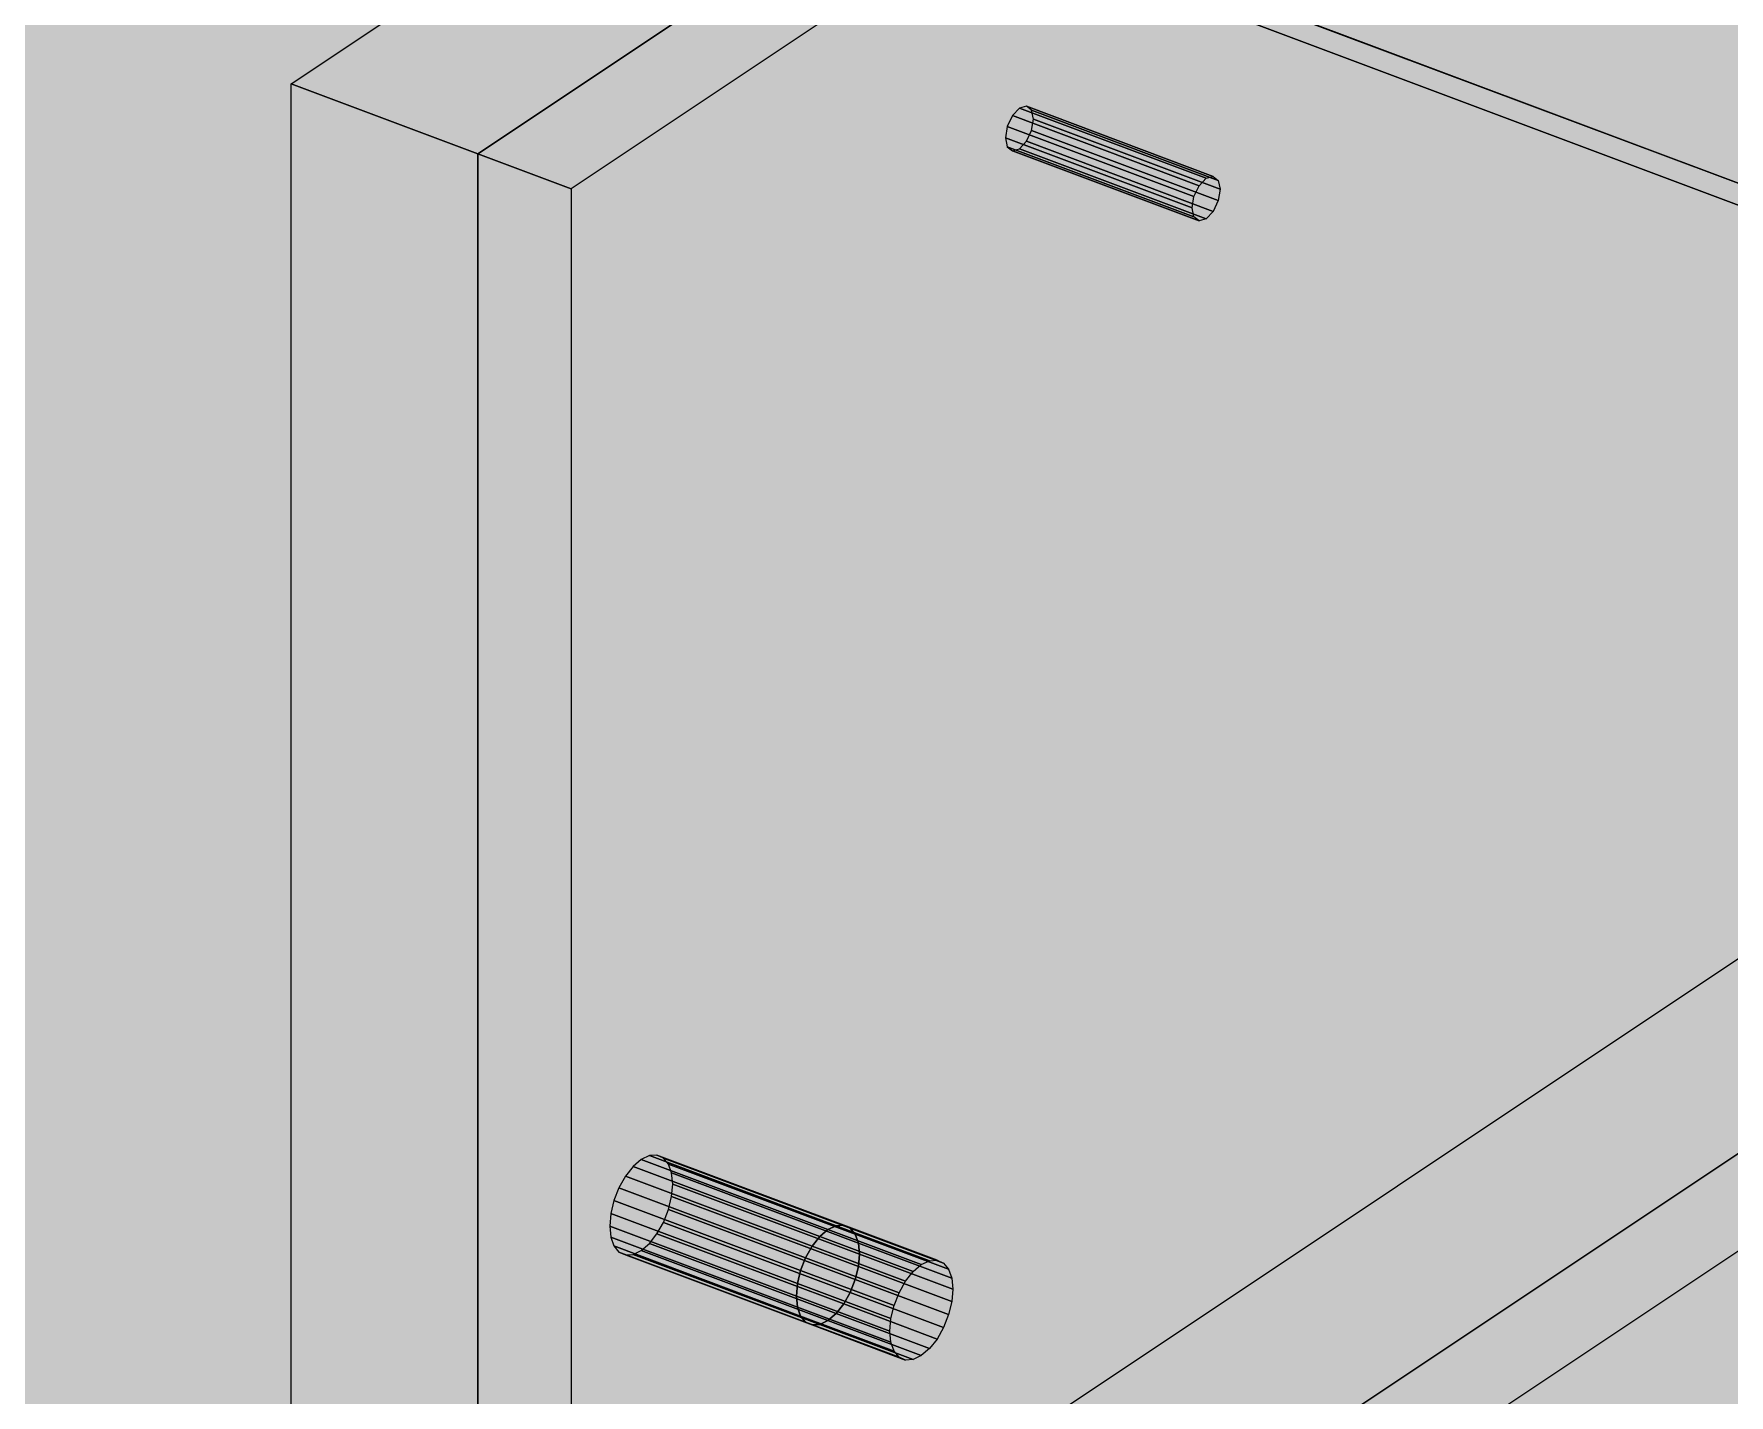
# Model space of a CAD drawing. Header units: millimetres. Extents: x 50 to 612415, y 2 to 4150.
# Drawn here: x 471523.3 to 471598.2, y 2379.7 to 2439.8 of the extents above; entities that cross this region are included whole.
import ezdxf

# ---------------------------------------------------------------- set-up
doc = ezdxf.new("R2010")
doc.units = ezdxf.units.MM
doc.layers.add('HATCH', color=8, linetype='Continuous', lineweight=9)
doc.layers.add('OUTLINE', color=7, linetype='Continuous', lineweight=25)

msp = doc.modelspace()

# ---------------------------------------------------------------- hatches: boundary and pattern name
at = {"layer": 'HATCH', "true_color": 0x617c87}
for points in [[(470604.562, 2834.664), (470624.098, 2686.661), (472093.534, 2135.622), (472217.248, 2229.907)], [(470625.526, 2685.975), (470605.99, 2833.979), (472217.219, 2229.768), (472093.505, 2135.483)], [(470589.351, 2810.659), (470590.279, 2811.278), (472190.631, 2211.146), (472189.703, 2210.527)]]:
    msp.add_hatch(color=145, dxfattribs=at).paths.add_polyline_path(points)
at = {"layer": 'HATCH', "true_color": 0x5b747f}
for points in [[(470590.279, 2811.278), (470584.064, 2821.108), (472196.846, 2216.314), (472190.631, 2211.146)], [(470583.136, 2820.489), (470589.351, 2810.659), (472189.703, 2210.527), (472195.919, 2215.696)]]:
    msp.add_hatch(color=147, dxfattribs=at).paths.add_polyline_path(points)
at = {"layer": 'HATCH', "true_color": 0xccae87}
for points in [[(471534.652, 2437.561), (471658.355, 2520.03), (471666.602, 2516.938), (471542.898, 2434.469)], [(471542.898, 2434.469), (471666.602, 2516.938), (471670.725, 2515.391), (471547.022, 2432.923)], [(471658.355, 2438.79), (471534.652, 2356.321), (471542.898, 2353.229), (471666.602, 2435.697)], [(471666.602, 2435.697), (471542.898, 2353.229), (471547.022, 2351.682), (471670.725, 2434.151)]]:
    msp.add_hatch(color=43, dxfattribs=at).paths.add_polyline_path(points)
at = {"layer": 'HATCH', "true_color": 0xbda27d}
for points in [[(471566.814, 2448.085), (471534.652, 2437.561), (471658.355, 2520.03)], [(471559.706, 2386.379), (471542.898, 2434.469), (471666.602, 2516.938)], [(471666.602, 2516.938), (471542.898, 2434.469), (471575.061, 2444.992)], [(471651.139, 2448.823), (471559.706, 2386.379), (471666.602, 2516.938)], [(471670.725, 2515.391), (471547.022, 2432.923), (471563.829, 2384.833)], [(471670.725, 2515.391), (471563.829, 2384.833), (471655.262, 2447.277)], [(471626.192, 2476.064), (471567.433, 2435.999), (471566.814, 2446.3)], [(471626.192, 2476.064), (471625.883, 2475.738), (471567.433, 2435.999)], [(471625.883, 2475.738), (471625.656, 2475.261), (471567.433, 2435.999)], [(471625.656, 2475.261), (471625.573, 2474.759), (471567.433, 2435.999)], [(471566.814, 2434.694), (471625.656, 2474.368), (471625.883, 2474.192)], [(471566.814, 2434.694), (471567.124, 2435.02), (471625.656, 2474.368)], [(471643.252, 2452.088), (471566.814, 2434.694), (471626.192, 2474.279)], [(471566.814, 2434.694), (471625.883, 2474.192), (471626.192, 2474.279)], [(471567.124, 2435.02), (471567.35, 2435.497), (471625.656, 2474.368)], [(471567.35, 2435.497), (471567.433, 2435.999), (471625.656, 2474.368)], [(471567.433, 2435.999), (471625.573, 2474.759), (471625.656, 2474.368)], [(471575.061, 2443.207), (471575.68, 2432.906), (471634.439, 2472.972)], [(471575.68, 2432.906), (471634.13, 2472.646), (471634.439, 2472.972)], [(471575.68, 2432.906), (471633.903, 2472.168), (471634.13, 2472.646)], [(471575.68, 2432.906), (471633.82, 2471.667), (471633.903, 2472.168)], [(471634.13, 2471.1), (471633.903, 2471.275), (471575.061, 2431.601)], [(471633.903, 2471.275), (471575.371, 2431.927), (471575.061, 2431.601)], [(471633.903, 2471.275), (471575.597, 2432.405), (471575.371, 2431.927)], [(471633.903, 2471.275), (471575.68, 2432.906), (471575.597, 2432.405)], [(471633.903, 2471.275), (471633.82, 2471.667), (471575.68, 2432.906)], [(471634.439, 2471.186), (471575.061, 2431.601), (471651.499, 2448.995)], [(471634.439, 2471.186), (471634.13, 2471.1), (471575.061, 2431.601)], [(471642.892, 2451.916), (471551.506, 2388.984), (471551.459, 2389.472)], [(471642.892, 2451.916), (471551.459, 2389.472), (471566.505, 2434.607)], [(471642.892, 2451.916), (471642.532, 2451.607), (471551.506, 2388.984)], [(471643.252, 2452.088), (471642.892, 2451.916), (471566.505, 2434.607)], [(471643.252, 2452.088), (471566.505, 2434.607), (471566.814, 2434.694)], [(471642.532, 2451.607), (471642.196, 2451.183), (471551.506, 2388.984)], [(471642.196, 2451.183), (471641.908, 2450.672), (471551.506, 2388.984)], [(471641.908, 2450.672), (471641.687, 2450.108), (471551.506, 2388.984)], [(471641.687, 2450.108), (471641.548, 2449.531), (471551.506, 2388.984)], [(471641.548, 2449.531), (471641.5, 2448.98), (471551.506, 2388.984)], [(471551.506, 2388.984), (471641.5, 2448.98), (471641.548, 2448.491)], [(471559.706, 2386.379), (471559.753, 2385.891), (471651.139, 2448.823)], [(471651.139, 2448.823), (471559.753, 2385.891), (471559.706, 2386.379)], [(471574.752, 2431.515), (471559.706, 2386.379), (471651.139, 2448.823)], [(471559.753, 2385.891), (471650.779, 2448.515), (471651.139, 2448.823)], [(471651.139, 2448.823), (471650.779, 2448.515), (471559.753, 2385.891)], [(471574.752, 2431.515), (471651.139, 2448.823), (471651.499, 2448.995)], [(471575.061, 2431.601), (471574.752, 2431.515), (471651.499, 2448.995)], [(471566.814, 2448.085), (471566.505, 2447.759), (471534.652, 2437.561)], [(471550.114, 2386.047), (471641.548, 2448.491), (471641.687, 2448.1)], [(471550.114, 2386.047), (471550.475, 2386.356), (471641.548, 2448.491)], [(471550.114, 2386.047), (471641.687, 2448.1), (471641.908, 2447.831)], [(471550.475, 2386.356), (471550.81, 2386.78), (471641.548, 2448.491)], [(471550.81, 2386.78), (471551.099, 2387.291), (471641.548, 2448.491)], [(471551.099, 2387.291), (471551.32, 2387.855), (471641.548, 2448.491)], [(471551.32, 2387.855), (471551.459, 2388.432), (471641.548, 2448.491)], [(471551.459, 2388.432), (471551.506, 2388.984), (471641.548, 2448.491)], [(471559.753, 2385.891), (471650.443, 2448.09), (471650.779, 2448.515)], [(471650.779, 2448.515), (471650.443, 2448.09), (471559.753, 2385.891)], [(471559.753, 2385.891), (471650.155, 2447.579), (471650.443, 2448.09)], [(471650.443, 2448.09), (471650.155, 2447.579), (471559.753, 2385.891)], [(471566.505, 2447.759), (471566.279, 2447.282), (471534.652, 2437.561)], [(471566.279, 2447.282), (471566.196, 2446.78), (471534.652, 2437.561)], [(471550.114, 2386.047), (471641.908, 2447.831), (471642.196, 2447.704)], [(471550.114, 2386.047), (471642.532, 2447.727), (471658.355, 2438.79)], [(471550.114, 2386.047), (471642.196, 2447.704), (471642.532, 2447.727)], [(471559.753, 2385.891), (471649.934, 2447.016), (471650.155, 2447.579)], [(471650.155, 2447.579), (471649.934, 2447.016), (471559.753, 2385.891)], [(471563.829, 2384.833), (471563.876, 2384.345), (471655.262, 2447.277)], [(471563.876, 2384.345), (471654.902, 2446.969), (471655.262, 2447.277)], [(471534.652, 2356.321), (471566.196, 2446.78), (471566.279, 2446.389)], [(471566.196, 2446.78), (471534.652, 2356.321), (471534.652, 2437.561)], [(471559.753, 2385.891), (471649.794, 2446.439), (471649.934, 2447.016)], [(471649.934, 2447.016), (471649.794, 2446.439), (471559.753, 2385.891)], [(471563.876, 2384.345), (471654.566, 2446.544), (471654.902, 2446.969)], [(471563.876, 2384.345), (471654.278, 2446.033), (471654.566, 2446.544)], [(471566.196, 2435.174), (471534.652, 2356.321), (471566.279, 2446.389)], [(471559.753, 2385.891), (471649.747, 2445.887), (471649.794, 2446.439)], [(471649.794, 2446.439), (471649.747, 2445.887), (471559.753, 2385.891)], [(471559.753, 2385.891), (471649.747, 2445.887), (471649.794, 2445.399)], [(471649.794, 2445.399), (471649.747, 2445.887), (471559.753, 2385.891)], [(471563.876, 2384.345), (471654.057, 2445.469), (471654.278, 2446.033)], [(471566.279, 2435.676), (471566.196, 2435.174), (471566.279, 2446.389)], [(471567.433, 2435.999), (471567.35, 2436.39), (471566.279, 2446.389)], [(471567.35, 2436.39), (471567.124, 2436.566), (471566.279, 2446.389)], [(471567.124, 2436.566), (471566.814, 2436.479), (471566.279, 2446.389)], [(471566.814, 2436.479), (471566.505, 2436.153), (471566.279, 2446.389)], [(471566.505, 2436.153), (471566.279, 2435.676), (471566.279, 2446.389)], [(471567.433, 2435.999), (471566.279, 2446.389), (471566.505, 2446.213)], [(471567.433, 2435.999), (471566.505, 2446.213), (471566.814, 2446.3)], [(471542.898, 2434.469), (471574.752, 2444.667), (471575.061, 2444.992)], [(471649.934, 2445.007), (471649.794, 2445.399), (471558.361, 2382.955)], [(471558.361, 2382.955), (471649.794, 2445.399), (471649.934, 2445.007)], [(471649.794, 2445.399), (471558.722, 2383.263), (471558.361, 2382.955)], [(471558.361, 2382.955), (471558.722, 2383.263), (471649.794, 2445.399)], [(471650.155, 2444.738), (471649.934, 2445.007), (471558.361, 2382.955)], [(471558.361, 2382.955), (471649.934, 2445.007), (471650.155, 2444.738)], [(471649.794, 2445.399), (471559.057, 2383.688), (471558.722, 2383.263)], [(471558.722, 2383.263), (471559.057, 2383.688), (471649.794, 2445.399)], [(471559.057, 2383.688), (471559.345, 2384.199), (471649.794, 2445.399)], [(471649.794, 2445.399), (471559.345, 2384.199), (471559.057, 2383.688)], [(471649.794, 2445.399), (471559.567, 2384.762), (471559.345, 2384.199)], [(471559.345, 2384.199), (471559.567, 2384.762), (471649.794, 2445.399)], [(471559.567, 2384.762), (471559.706, 2385.339), (471649.794, 2445.399)], [(471649.794, 2445.399), (471559.706, 2385.339), (471559.567, 2384.762)], [(471649.794, 2445.399), (471559.753, 2385.891), (471559.706, 2385.339)], [(471559.706, 2385.339), (471559.753, 2385.891), (471649.794, 2445.399)], [(471563.876, 2384.345), (471653.918, 2444.892), (471654.057, 2445.469)], [(471542.898, 2434.469), (471574.526, 2444.189), (471574.752, 2444.667)], [(471558.361, 2382.955), (471650.155, 2444.738), (471666.602, 2435.697)], [(471650.443, 2444.611), (471650.155, 2444.738), (471558.361, 2382.955)], [(471666.602, 2435.697), (471650.779, 2444.634), (471558.361, 2382.955)], [(471650.779, 2444.634), (471650.443, 2444.611), (471558.361, 2382.955)], [(471563.876, 2384.345), (471653.87, 2444.341), (471653.918, 2444.892)], [(471653.918, 2443.852), (471653.87, 2444.341), (471563.876, 2384.345)], [(471542.898, 2434.469), (471574.443, 2443.687), (471574.526, 2444.189)], [(471574.526, 2443.296), (471574.443, 2443.687), (471542.898, 2353.229)], [(471542.898, 2434.469), (471542.898, 2353.229), (471574.443, 2443.687)], [(471654.057, 2443.461), (471653.918, 2443.852), (471562.485, 2381.408)], [(471653.918, 2443.852), (471562.845, 2381.717), (471562.485, 2381.408)], [(471653.918, 2443.852), (471563.181, 2382.141), (471562.845, 2381.717)], [(471653.918, 2443.852), (471563.469, 2382.653), (471563.181, 2382.141)], [(471653.918, 2443.852), (471563.69, 2383.216), (471563.469, 2382.653)], [(471653.918, 2443.852), (471563.829, 2383.793), (471563.69, 2383.216)], [(471653.918, 2443.852), (471563.876, 2384.345), (471563.829, 2383.793)], [(471574.526, 2443.296), (471542.898, 2353.229), (471574.443, 2432.082)], [(471654.278, 2443.192), (471654.057, 2443.461), (471562.485, 2381.408)], [(471670.725, 2434.151), (471654.278, 2443.192), (471562.485, 2381.408)], [(471574.526, 2443.296), (471574.443, 2432.082), (471574.526, 2432.583)], [(471574.526, 2443.296), (471575.597, 2433.297), (471575.68, 2432.906)], [(471574.526, 2443.296), (471575.371, 2433.473), (471575.597, 2433.297)], [(471574.526, 2443.296), (471575.061, 2433.387), (471575.371, 2433.473)], [(471574.526, 2443.296), (471574.752, 2433.061), (471575.061, 2433.387)], [(471574.526, 2443.296), (471574.526, 2432.583), (471574.752, 2433.061)], [(471574.752, 2443.12), (471574.526, 2443.296), (471575.68, 2432.906)], [(471575.061, 2443.207), (471574.752, 2443.12), (471575.68, 2432.906)], [(471658.355, 2438.79), (471534.652, 2356.321), (471550.114, 2386.047)], [(471558.361, 2382.955), (471542.898, 2353.229), (471666.602, 2435.697)], [(471558.361, 2382.955), (471666.602, 2435.697), (471542.898, 2353.229)], [(471534.652, 2356.321), (471566.196, 2435.174), (471566.279, 2434.783)], [(471534.652, 2356.321), (471566.279, 2434.783), (471566.505, 2434.607)], [(471549.13, 2388.82), (471534.652, 2356.321), (471566.505, 2434.607)], [(471549.419, 2389.331), (471549.13, 2388.82), (471566.505, 2434.607)], [(471549.754, 2389.756), (471549.419, 2389.331), (471566.505, 2434.607)], [(471550.114, 2390.064), (471549.754, 2389.756), (471566.505, 2434.607)], [(471550.475, 2390.236), (471550.114, 2390.064), (471566.505, 2434.607)], [(471550.81, 2390.259), (471550.475, 2390.236), (471566.505, 2434.607)], [(471551.099, 2390.132), (471550.81, 2390.259), (471566.505, 2434.607)], [(471551.32, 2389.864), (471551.099, 2390.132), (471566.505, 2434.607)], [(471551.459, 2389.472), (471551.32, 2389.864), (471566.505, 2434.607)], [(471559.706, 2386.379), (471559.567, 2386.771), (471542.898, 2434.469)], [(471559.567, 2386.771), (471559.345, 2387.04), (471542.898, 2434.469)], [(471559.345, 2387.04), (471559.057, 2387.167), (471542.898, 2434.469)], [(471559.057, 2387.167), (471558.722, 2387.144), (471542.898, 2434.469)], [(471558.722, 2387.144), (471558.361, 2386.972), (471542.898, 2434.469)], [(471558.361, 2386.972), (471558.001, 2386.663), (471542.898, 2434.469)], [(471558.001, 2386.663), (471557.666, 2386.239), (471542.898, 2434.469)], [(471557.017, 2384.587), (471556.97, 2384.035), (471542.898, 2434.469)], [(471557.666, 2386.239), (471557.377, 2385.728), (471542.898, 2434.469)], [(471557.156, 2385.164), (471557.017, 2384.587), (471542.898, 2434.469)], [(471557.377, 2385.728), (471557.156, 2385.164), (471542.898, 2434.469)], [(471556.97, 2384.035), (471542.898, 2353.229), (471542.898, 2434.469)], [(471547.022, 2351.682), (471670.725, 2434.151), (471562.485, 2381.408)], [(471547.022, 2432.923), (471563.69, 2385.225), (471563.829, 2384.833)], [(471547.022, 2432.923), (471563.469, 2385.493), (471563.69, 2385.225)], [(471547.022, 2432.923), (471563.181, 2385.62), (471563.469, 2385.493)], [(471547.022, 2432.923), (471562.845, 2385.597), (471563.181, 2385.62)], [(471547.022, 2432.923), (471562.485, 2385.426), (471562.845, 2385.597)], [(471547.022, 2432.923), (471562.125, 2385.117), (471562.485, 2385.426)], [(471547.022, 2432.923), (471561.789, 2384.693), (471562.125, 2385.117)], [(471547.022, 2432.923), (471561.093, 2382.489), (471561.141, 2383.041)], [(471547.022, 2432.923), (471561.501, 2384.181), (471561.789, 2384.693)], [(471547.022, 2432.923), (471561.141, 2383.041), (471561.28, 2383.618)], [(471547.022, 2432.923), (471561.28, 2383.618), (471561.501, 2384.181)], [(471547.022, 2432.923), (471547.022, 2351.682), (471561.093, 2382.489)], [(471574.526, 2431.69), (471574.443, 2432.082), (471542.898, 2353.229)], [(471574.752, 2431.515), (471574.526, 2431.69), (471542.898, 2353.229)], [(471574.752, 2431.515), (471542.898, 2353.229), (471557.377, 2385.728)], [(471574.752, 2431.515), (471557.377, 2385.728), (471557.666, 2386.239)], [(471574.752, 2431.515), (471557.666, 2386.239), (471558.001, 2386.663)], [(471574.752, 2431.515), (471558.001, 2386.663), (471558.361, 2386.972)], [(471574.752, 2431.515), (471558.361, 2386.972), (471558.722, 2387.144)], [(471574.752, 2431.515), (471558.722, 2387.144), (471559.057, 2387.167)], [(471574.752, 2431.515), (471559.057, 2387.167), (471559.345, 2387.04)], [(471574.752, 2431.515), (471559.345, 2387.04), (471559.567, 2386.771)], [(471574.752, 2431.515), (471559.567, 2386.771), (471559.706, 2386.379)], [(471549.13, 2388.82), (471548.909, 2388.257), (471534.652, 2356.321)], [(471548.909, 2388.257), (471548.77, 2387.68), (471534.652, 2356.321)], [(471548.77, 2387.68), (471548.723, 2387.128), (471534.652, 2356.321)], [(471534.652, 2356.321), (471548.723, 2387.128), (471548.77, 2386.64)], [(471534.652, 2356.321), (471548.77, 2386.64), (471548.909, 2386.248)], [(471534.652, 2356.321), (471548.909, 2386.248), (471549.13, 2385.979)], [(471534.652, 2356.321), (471549.754, 2385.875), (471550.114, 2386.047)], [(471534.652, 2356.321), (471549.13, 2385.979), (471549.419, 2385.852)], [(471534.652, 2356.321), (471549.419, 2385.852), (471549.754, 2385.875)], [(471542.898, 2353.229), (471557.156, 2385.164), (471557.377, 2385.728)], [(471542.898, 2353.229), (471557.017, 2384.587), (471557.156, 2385.164)], [(471542.898, 2353.229), (471556.97, 2384.035), (471557.017, 2384.587)], [(471557.017, 2383.547), (471556.97, 2384.035), (471542.898, 2353.229)], [(471542.898, 2353.229), (471556.97, 2384.035), (471557.017, 2383.547)], [(471557.156, 2383.155), (471557.017, 2383.547), (471542.898, 2353.229)], [(471542.898, 2353.229), (471557.017, 2383.547), (471557.156, 2383.155)], [(471557.377, 2382.887), (471557.156, 2383.155), (471542.898, 2353.229)], [(471542.898, 2353.229), (471557.156, 2383.155), (471557.377, 2382.887)], [(471558.361, 2382.955), (471558.001, 2382.783), (471542.898, 2353.229)], [(471558.001, 2382.783), (471558.361, 2382.955), (471542.898, 2353.229)], [(471557.666, 2382.76), (471557.377, 2382.887), (471542.898, 2353.229)], [(471542.898, 2353.229), (471557.377, 2382.887), (471557.666, 2382.76)], [(471558.001, 2382.783), (471557.666, 2382.76), (471542.898, 2353.229)], [(471557.666, 2382.76), (471558.001, 2382.783), (471542.898, 2353.229)], [(471561.141, 2382.001), (471561.093, 2382.489), (471547.022, 2351.682)], [(471561.28, 2381.609), (471561.141, 2382.001), (471547.022, 2351.682)], [(471561.501, 2381.341), (471561.28, 2381.609), (471547.022, 2351.682)], [(471547.022, 2351.682), (471562.485, 2381.408), (471562.125, 2381.237)], [(471561.789, 2381.213), (471561.501, 2381.341), (471547.022, 2351.682)], [(471547.022, 2351.682), (471562.125, 2381.237), (471561.789, 2381.213)]]:
    msp.add_hatch(color=33, dxfattribs=at).paths.add_polyline_path(points)
at = {"layer": 'HATCH', "true_color": 0xc0a47f}
for points in [[(471534.652, 2356.321), (471534.652, 2437.561), (471542.898, 2434.469), (471542.898, 2353.229)], [(471542.898, 2353.229), (471542.898, 2434.469), (471547.022, 2432.923), (471547.022, 2351.682)]]:
    msp.add_hatch(color=33, dxfattribs=at).paths.add_polyline_path(points)
at = {"layer": 'HATCH', "true_color": 0xccaf87}
for points in [[(471566.505, 2436.153), (471566.279, 2435.676), (471574.526, 2432.583), (471574.752, 2433.061)], [(471567.124, 2435.02), (471567.35, 2435.497), (471575.597, 2432.405), (471575.371, 2431.927)]]:
    msp.add_hatch(color=43, dxfattribs=at).paths.add_polyline_path(points)
at = {"layer": 'HATCH', "true_color": 0xceb088}
for points in [[(471566.814, 2436.479), (471566.505, 2436.153), (471574.752, 2433.061), (471575.061, 2433.387)], [(471566.814, 2434.694), (471567.124, 2435.02), (471575.371, 2431.927), (471575.061, 2431.601)], [(471549.754, 2389.756), (471549.419, 2389.331), (471557.666, 2386.239), (471558.001, 2386.663)], [(471550.475, 2386.356), (471550.81, 2386.78), (471559.057, 2383.688), (471558.722, 2383.263)], [(471558.001, 2386.663), (471557.666, 2386.239), (471561.789, 2384.693), (471562.125, 2385.117)], [(471558.722, 2383.263), (471559.057, 2383.688), (471563.181, 2382.141), (471562.845, 2381.717)]]:
    msp.add_hatch(color=43, dxfattribs=at).paths.add_polyline_path(points)
at = {"layer": 'HATCH', "true_color": 0xc8ab85}
for points in [[(471567.124, 2436.566), (471566.814, 2436.479), (471575.061, 2433.387), (471575.371, 2433.473)], [(471566.505, 2434.607), (471566.814, 2434.694), (471575.061, 2431.601), (471574.752, 2431.515)]]:
    msp.add_hatch(color=43, dxfattribs=at).paths.add_polyline_path(points)
at = {"layer": 'HATCH', "true_color": 0xbea27e}
for points in [[(471567.35, 2436.39), (471567.124, 2436.566), (471575.371, 2433.473), (471575.597, 2433.297)], [(471566.279, 2434.783), (471566.505, 2434.607), (471574.752, 2431.515), (471574.526, 2431.69)]]:
    msp.add_hatch(color=33, dxfattribs=at).paths.add_polyline_path(points)
at = {"layer": 'HATCH', "true_color": 0xba9f7b}
for points in [[(471567.433, 2435.999), (471567.35, 2436.39), (471575.597, 2433.297), (471575.68, 2432.906)], [(471566.196, 2435.174), (471566.279, 2434.783), (471574.526, 2431.69), (471574.443, 2432.082)]]:
    msp.add_hatch(color=33, dxfattribs=at).paths.add_polyline_path(points)
at = {"layer": 'HATCH', "true_color": 0xc5a883}
for points in [[(471566.279, 2435.676), (471566.196, 2435.174), (471574.443, 2432.082), (471574.526, 2432.583)], [(471567.35, 2435.497), (471567.433, 2435.999), (471575.68, 2432.906), (471575.597, 2432.405)]]:
    msp.add_hatch(color=43, dxfattribs=at).paths.add_polyline_path(points)
at = {"layer": 'HATCH', "true_color": 0xcdaf88}
for points in [[(471550.114, 2390.064), (471549.754, 2389.756), (471558.001, 2386.663), (471558.361, 2386.972)], [(471549.419, 2389.331), (471549.13, 2388.82), (471557.377, 2385.728), (471557.666, 2386.239)], [(471550.81, 2386.78), (471551.099, 2387.291), (471559.345, 2384.199), (471559.057, 2383.688)], [(471558.361, 2386.972), (471558.001, 2386.663), (471562.125, 2385.117), (471562.485, 2385.426)], [(471550.114, 2386.047), (471550.475, 2386.356), (471558.722, 2383.263), (471558.361, 2382.955)], [(471557.666, 2386.239), (471557.377, 2385.728), (471561.501, 2384.181), (471561.789, 2384.693)], [(471559.057, 2383.688), (471559.345, 2384.199), (471563.469, 2382.653), (471563.181, 2382.141)], [(471558.361, 2382.955), (471558.722, 2383.263), (471562.845, 2381.717), (471562.485, 2381.408)]]:
    msp.add_hatch(color=43, dxfattribs=at).paths.add_polyline_path(points)
at = {"layer": 'HATCH', "true_color": 0xcaad86}
for points in [[(471550.475, 2390.236), (471550.114, 2390.064), (471558.361, 2386.972), (471558.722, 2387.144)], [(471558.722, 2387.144), (471558.361, 2386.972), (471562.485, 2385.426), (471562.845, 2385.597)], [(471549.754, 2385.875), (471550.114, 2386.047), (471558.361, 2382.955), (471558.001, 2382.783)], [(471558.001, 2382.783), (471558.361, 2382.955), (471562.485, 2381.408), (471562.125, 2381.237)]]:
    msp.add_hatch(color=43, dxfattribs=at).paths.add_polyline_path(points)
at = {"layer": 'HATCH', "true_color": 0xc6a983}
for points in [[(471550.81, 2390.259), (471550.475, 2390.236), (471558.722, 2387.144), (471559.057, 2387.167)], [(471559.057, 2387.167), (471558.722, 2387.144), (471562.845, 2385.597), (471563.181, 2385.62)], [(471549.419, 2385.852), (471549.754, 2385.875), (471558.001, 2382.783), (471557.666, 2382.76)], [(471557.666, 2382.76), (471558.001, 2382.783), (471562.125, 2381.237), (471561.789, 2381.213)]]:
    msp.add_hatch(color=43, dxfattribs=at).paths.add_polyline_path(points)
at = {"layer": 'HATCH', "true_color": 0xc1a580}
for points in [[(471551.099, 2390.132), (471550.81, 2390.259), (471559.057, 2387.167), (471559.345, 2387.04)], [(471559.345, 2387.04), (471559.057, 2387.167), (471563.181, 2385.62), (471563.469, 2385.493)], [(471549.13, 2385.979), (471549.419, 2385.852), (471557.666, 2382.76), (471557.377, 2382.887)], [(471557.377, 2382.887), (471557.666, 2382.76), (471561.789, 2381.213), (471561.501, 2381.341)]]:
    msp.add_hatch(color=33, dxfattribs=at).paths.add_polyline_path(points)
at = {"layer": 'HATCH', "true_color": 0xbba07c}
for points in [[(471551.32, 2389.864), (471551.099, 2390.132), (471559.345, 2387.04), (471559.567, 2386.771)], [(471559.567, 2386.771), (471559.345, 2387.04), (471563.469, 2385.493), (471563.69, 2385.225)], [(471548.909, 2386.248), (471549.13, 2385.979), (471557.377, 2382.887), (471557.156, 2383.155)], [(471557.156, 2383.155), (471557.377, 2382.887), (471561.501, 2381.341), (471561.28, 2381.609)]]:
    msp.add_hatch(color=33, dxfattribs=at).paths.add_polyline_path(points)
at = {"layer": 'HATCH', "true_color": 0xb69c79}
for points in [[(471551.459, 2389.472), (471551.32, 2389.864), (471559.567, 2386.771), (471559.706, 2386.379)], [(471548.77, 2386.64), (471548.909, 2386.248), (471557.156, 2383.155), (471557.017, 2383.547)], [(471559.706, 2386.379), (471559.567, 2386.771), (471563.69, 2385.225), (471563.829, 2384.833)], [(471557.017, 2383.547), (471557.156, 2383.155), (471561.28, 2381.609), (471561.141, 2382.001)]]:
    msp.add_hatch(color=33, dxfattribs=at).paths.add_polyline_path(points)
at = {"layer": 'HATCH', "true_color": 0xbda17d}
for points in [[(471551.506, 2388.984), (471551.459, 2389.472), (471559.706, 2386.379), (471559.753, 2385.891)], [(471548.723, 2387.128), (471548.77, 2386.64), (471557.017, 2383.547), (471556.97, 2384.035)], [(471559.753, 2385.891), (471559.706, 2386.379), (471563.829, 2384.833), (471563.876, 2384.345)], [(471556.97, 2384.035), (471557.017, 2383.547), (471561.141, 2382.001), (471561.093, 2382.489)]]:
    msp.add_hatch(color=33, dxfattribs=at).paths.add_polyline_path(points)
at = {"layer": 'HATCH', "true_color": 0xc2a681}
for points in [[(471551.459, 2388.432), (471551.506, 2388.984), (471559.753, 2385.891), (471559.706, 2385.339)], [(471548.77, 2387.68), (471548.723, 2387.128), (471556.97, 2384.035), (471557.017, 2384.587)], [(471559.706, 2385.339), (471559.753, 2385.891), (471563.876, 2384.345), (471563.829, 2383.793)], [(471557.017, 2384.587), (471556.97, 2384.035), (471561.093, 2382.489), (471561.141, 2383.041)]]:
    msp.add_hatch(color=43, dxfattribs=at).paths.add_polyline_path(points)
at = {"layer": 'HATCH', "true_color": 0xc7aa84}
for points in [[(471548.909, 2388.257), (471548.77, 2387.68), (471557.017, 2384.587), (471557.156, 2385.164)], [(471551.32, 2387.855), (471551.459, 2388.432), (471559.706, 2385.339), (471559.567, 2384.762)], [(471557.156, 2385.164), (471557.017, 2384.587), (471561.141, 2383.041), (471561.28, 2383.618)], [(471559.567, 2384.762), (471559.706, 2385.339), (471563.829, 2383.793), (471563.69, 2383.216)]]:
    msp.add_hatch(color=43, dxfattribs=at).paths.add_polyline_path(points)
at = {"layer": 'HATCH', "true_color": 0xcbae87}
for points in [[(471549.13, 2388.82), (471548.909, 2388.257), (471557.156, 2385.164), (471557.377, 2385.728)], [(471551.099, 2387.291), (471551.32, 2387.855), (471559.567, 2384.762), (471559.345, 2384.199)], [(471557.377, 2385.728), (471557.156, 2385.164), (471561.28, 2383.618), (471561.501, 2384.181)], [(471559.345, 2384.199), (471559.567, 2384.762), (471563.69, 2383.216), (471563.469, 2382.653)]]:
    msp.add_hatch(color=43, dxfattribs=at).paths.add_polyline_path(points)

# ---------------------------------------------------------------- linework, layer by layer
at = {"layer": 'OUTLINE', "color": 139, "true_color": 0x42544a}
for p, q in [((470590.279, 2811.278), (472190.631, 2211.146)), ((472190.631, 2211.146), (470590.279, 2811.278)), ((472189.703, 2210.527), (470589.351, 2810.659)), ((470589.351, 2810.659), (472189.703, 2210.527)), ((471534.652, 2437.561), (471658.355, 2520.03)), ((471534.652, 2437.561), (471658.355, 2520.03)), ((471666.602, 2516.938), (471542.898, 2434.469)), ((471542.898, 2434.469), (471666.602, 2516.938)), ((471542.898, 2434.469), (471666.602, 2516.938)), ((471666.602, 2516.938), (471542.898, 2434.469)), ((471670.725, 2515.391), (471547.022, 2432.923)), ((471670.725, 2515.391), (471547.022, 2432.923)), ((471658.355, 2438.79), (471534.652, 2356.321)), ((471658.355, 2438.79), (471534.652, 2356.321)), ((471542.898, 2434.469), (471534.652, 2437.561)), ((471534.652, 2356.321), (471534.652, 2437.561)), ((471534.652, 2356.321), (471534.652, 2437.561)), ((471534.652, 2437.561), (471542.898, 2434.469)), ((471566.505, 2436.153), (471566.279, 2435.676)), ((471566.505, 2436.153), (471566.279, 2435.676)), ((471566.814, 2436.479), (471566.505, 2436.153)), ((471566.814, 2436.479), (471566.505, 2436.153)), ((471566.505, 2436.153), (471574.752, 2433.061)), ((471574.752, 2433.061), (471566.505, 2436.153)), ((471567.124, 2436.566), (471566.814, 2436.479)), ((471567.124, 2436.566), (471566.814, 2436.479)), ((471566.814, 2436.479), (471575.061, 2433.387)), ((471575.061, 2433.387), (471566.814, 2436.479)), ((471567.35, 2436.39), (471567.124, 2436.566)), ((471567.35, 2436.39), (471567.124, 2436.566)), ((471567.124, 2436.566), (471575.371, 2433.473)), ((471575.371, 2433.473), (471567.124, 2436.566)), ((471567.433, 2435.999), (471567.35, 2436.39)), ((471567.433, 2435.999), (471567.35, 2436.39)), ((471567.35, 2436.39), (471575.597, 2433.297)), ((471575.597, 2433.297), (471567.35, 2436.39)), ((471542.898, 2353.229), (471666.602, 2435.697)), ((471666.602, 2435.697), (471542.898, 2353.229)), ((471542.898, 2353.229), (471666.602, 2435.697)), ((471666.602, 2435.697), (471542.898, 2353.229)), ((471566.279, 2435.676), (471566.196, 2435.174)), ((471566.279, 2435.676), (471566.196, 2435.174)), ((471574.526, 2432.583), (471566.279, 2435.676)), ((471566.279, 2435.676), (471574.526, 2432.583)), ((471567.124, 2435.02), (471567.35, 2435.497)), ((471567.124, 2435.02), (471567.35, 2435.497)), ((471567.35, 2435.497), (471567.433, 2435.999)), ((471567.35, 2435.497), (471567.433, 2435.999)), ((471567.35, 2435.497), (471575.597, 2432.405)), ((471575.597, 2432.405), (471567.35, 2435.497)), ((471567.433, 2435.999), (471575.68, 2432.906)), ((471575.68, 2432.906), (471567.433, 2435.999)), ((471566.196, 2435.174), (471566.279, 2434.783)), ((471566.196, 2435.174), (471566.279, 2434.783)), ((471574.443, 2432.082), (471566.196, 2435.174)), ((471566.196, 2435.174), (471574.443, 2432.082)), ((471566.279, 2434.783), (471566.505, 2434.607)), ((471566.279, 2434.783), (471566.505, 2434.607)), ((471574.526, 2431.69), (471566.279, 2434.783)), ((471566.279, 2434.783), (471574.526, 2431.69)), ((471566.505, 2434.607), (471566.814, 2434.694)), ((471566.505, 2434.607), (471566.814, 2434.694)), ((471574.752, 2431.515), (471566.505, 2434.607)), ((471566.505, 2434.607), (471574.752, 2431.515)), ((471566.814, 2434.694), (471567.124, 2435.02)), ((471566.814, 2434.694), (471567.124, 2435.02)), ((471575.061, 2431.601), (471566.814, 2434.694)), ((471566.814, 2434.694), (471575.061, 2431.601)), ((471575.371, 2431.927), (471567.124, 2435.02)), ((471567.124, 2435.02), (471575.371, 2431.927)), ((471547.022, 2432.923), (471542.898, 2434.469)), ((471542.898, 2353.229), (471542.898, 2434.469)), ((471542.898, 2434.469), (471542.898, 2353.229)), ((471542.898, 2434.469), (471542.898, 2353.229)), ((471542.898, 2353.229), (471542.898, 2434.469)), ((471542.898, 2434.469), (471547.022, 2432.923)), ((471547.022, 2351.682), (471670.725, 2434.151)), ((471547.022, 2351.682), (471670.725, 2434.151)), ((471574.526, 2432.583), (471574.752, 2433.061)), ((471574.526, 2432.583), (471574.752, 2433.061)), ((471574.752, 2433.061), (471575.061, 2433.387)), ((471574.752, 2433.061), (471575.061, 2433.387)), ((471575.061, 2433.387), (471575.371, 2433.473)), ((471575.061, 2433.387), (471575.371, 2433.473)), ((471575.371, 2433.473), (471575.597, 2433.297)), ((471575.371, 2433.473), (471575.597, 2433.297)), ((471575.597, 2433.297), (471575.68, 2432.906)), ((471575.597, 2433.297), (471575.68, 2432.906)), ((471547.022, 2432.923), (471547.022, 2351.682)), ((471547.022, 2432.923), (471547.022, 2351.682)), ((471574.443, 2432.082), (471574.526, 2432.583)), ((471574.443, 2432.082), (471574.526, 2432.583)), ((471575.597, 2432.405), (471575.371, 2431.927)), ((471575.597, 2432.405), (471575.371, 2431.927)), ((471575.68, 2432.906), (471575.597, 2432.405)), ((471575.68, 2432.906), (471575.597, 2432.405)), ((471574.526, 2431.69), (471574.443, 2432.082)), ((471574.526, 2431.69), (471574.443, 2432.082)), ((471574.752, 2431.515), (471574.526, 2431.69)), ((471574.752, 2431.515), (471574.526, 2431.69)), ((471575.061, 2431.601), (471574.752, 2431.515)), ((471575.061, 2431.601), (471574.752, 2431.515)), ((471575.371, 2431.927), (471575.061, 2431.601)), ((471575.371, 2431.927), (471575.061, 2431.601)), ((471549.754, 2389.756), (471549.419, 2389.331)), ((471549.754, 2389.756), (471549.419, 2389.331)), ((471550.114, 2390.064), (471549.754, 2389.756)), ((471550.114, 2390.064), (471549.754, 2389.756)), ((471549.754, 2389.756), (471558.001, 2386.663)), ((471558.001, 2386.663), (471549.754, 2389.756)), ((471550.475, 2390.236), (471550.114, 2390.064)), ((471550.475, 2390.236), (471550.114, 2390.064)), ((471550.114, 2390.064), (471558.361, 2386.972)), ((471558.361, 2386.972), (471550.114, 2390.064)), ((471550.81, 2390.259), (471550.475, 2390.236)), ((471550.81, 2390.259), (471550.475, 2390.236)), ((471550.475, 2390.236), (471558.722, 2387.144)), ((471558.722, 2387.144), (471550.475, 2390.236)), ((471551.099, 2390.132), (471550.81, 2390.259)), ((471551.099, 2390.132), (471550.81, 2390.259)), ((471550.81, 2390.259), (471559.057, 2387.167)), ((471559.057, 2387.167), (471550.81, 2390.259)), ((471551.32, 2389.864), (471551.099, 2390.132)), ((471551.32, 2389.864), (471551.099, 2390.132)), ((471551.099, 2390.132), (471559.345, 2387.04)), ((471559.345, 2387.04), (471551.099, 2390.132)), ((471551.459, 2389.472), (471551.32, 2389.864)), ((471551.459, 2389.472), (471551.32, 2389.864)), ((471551.32, 2389.864), (471559.567, 2386.771)), ((471559.567, 2386.771), (471551.32, 2389.864)), ((471549.419, 2389.331), (471549.13, 2388.82)), ((471549.419, 2389.331), (471549.13, 2388.82)), ((471549.419, 2389.331), (471557.666, 2386.239)), ((471557.666, 2386.239), (471549.419, 2389.331)), ((471551.506, 2388.984), (471551.459, 2389.472)), ((471551.506, 2388.984), (471551.459, 2389.472)), ((471551.459, 2389.472), (471559.706, 2386.379)), ((471559.706, 2386.379), (471551.459, 2389.472)), ((471551.459, 2388.432), (471551.506, 2388.984)), ((471551.459, 2388.432), (471551.506, 2388.984)), ((471551.506, 2388.984), (471559.753, 2385.891)), ((471559.753, 2385.891), (471551.506, 2388.984)), ((471548.909, 2388.257), (471548.77, 2387.68)), ((471548.909, 2388.257), (471548.77, 2387.68)), ((471549.13, 2388.82), (471548.909, 2388.257)), ((471549.13, 2388.82), (471548.909, 2388.257)), ((471557.156, 2385.164), (471548.909, 2388.257)), ((471548.909, 2388.257), (471557.156, 2385.164)), ((471549.13, 2388.82), (471557.377, 2385.728)), ((471557.377, 2385.728), (471549.13, 2388.82)), ((471551.32, 2387.855), (471551.459, 2388.432)), ((471551.32, 2387.855), (471551.459, 2388.432)), ((471551.459, 2388.432), (471559.706, 2385.339)), ((471559.706, 2385.339), (471551.459, 2388.432)), ((471548.77, 2387.68), (471548.723, 2387.128)), ((471548.77, 2387.68), (471548.723, 2387.128)), ((471557.017, 2384.587), (471548.77, 2387.68)), ((471548.77, 2387.68), (471557.017, 2384.587)), ((471551.099, 2387.291), (471551.32, 2387.855)), ((471551.099, 2387.291), (471551.32, 2387.855)), ((471551.32, 2387.855), (471559.567, 2384.762)), ((471559.567, 2384.762), (471551.32, 2387.855)), ((471548.723, 2387.128), (471548.77, 2386.64)), ((471548.723, 2387.128), (471548.77, 2386.64)), ((471556.97, 2384.035), (471548.723, 2387.128)), ((471548.723, 2387.128), (471556.97, 2384.035)), ((471548.77, 2386.64), (471548.909, 2386.248)), ((471548.77, 2386.64), (471548.909, 2386.248)), ((471557.017, 2383.547), (471548.77, 2386.64)), ((471548.77, 2386.64), (471557.017, 2383.547)), ((471550.475, 2386.356), (471550.81, 2386.78)), ((471550.475, 2386.356), (471550.81, 2386.78)), ((471550.81, 2386.78), (471551.099, 2387.291)), ((471550.81, 2386.78), (471551.099, 2387.291)), ((471559.057, 2383.688), (471550.81, 2386.78)), ((471550.81, 2386.78), (471559.057, 2383.688)), ((471559.345, 2384.199), (471551.099, 2387.291)), ((471551.099, 2387.291), (471559.345, 2384.199)), ((471557.666, 2386.239), (471558.001, 2386.663)), ((471557.666, 2386.239), (471558.001, 2386.663)), ((471558.001, 2386.663), (471557.666, 2386.239)), ((471558.001, 2386.663), (471557.666, 2386.239)), ((471558.001, 2386.663), (471558.361, 2386.972)), ((471558.001, 2386.663), (471558.361, 2386.972)), ((471558.361, 2386.972), (471558.001, 2386.663)), ((471558.361, 2386.972), (471558.001, 2386.663)), ((471558.001, 2386.663), (471562.125, 2385.117)), ((471562.125, 2385.117), (471558.001, 2386.663)), ((471558.361, 2386.972), (471558.722, 2387.144)), ((471558.361, 2386.972), (471558.722, 2387.144)), ((471558.722, 2387.144), (471558.361, 2386.972)), ((471558.722, 2387.144), (471558.361, 2386.972)), ((471558.361, 2386.972), (471562.485, 2385.426)), ((471562.485, 2385.426), (471558.361, 2386.972)), ((471558.722, 2387.144), (471559.057, 2387.167)), ((471558.722, 2387.144), (471559.057, 2387.167)), ((471559.057, 2387.167), (471558.722, 2387.144)), ((471559.057, 2387.167), (471558.722, 2387.144)), ((471558.722, 2387.144), (471562.845, 2385.597)), ((471562.845, 2385.597), (471558.722, 2387.144)), ((471559.057, 2387.167), (471559.345, 2387.04)), ((471559.057, 2387.167), (471559.345, 2387.04)), ((471559.345, 2387.04), (471559.057, 2387.167)), ((471559.057, 2387.167), (471563.181, 2385.62)), ((471563.181, 2385.62), (471559.057, 2387.167)), ((471559.345, 2387.04), (471559.057, 2387.167)), ((471559.345, 2387.04), (471559.567, 2386.771)), ((471559.345, 2387.04), (471559.567, 2386.771)), ((471559.567, 2386.771), (471559.345, 2387.04)), ((471559.345, 2387.04), (471563.469, 2385.493)), ((471563.469, 2385.493), (471559.345, 2387.04)), ((471559.567, 2386.771), (471559.345, 2387.04)), ((471559.567, 2386.771), (471559.706, 2386.379)), ((471559.567, 2386.771), (471559.706, 2386.379)), ((471559.706, 2386.379), (471559.567, 2386.771)), ((471559.567, 2386.771), (471563.69, 2385.225)), ((471563.69, 2385.225), (471559.567, 2386.771)), ((471559.706, 2386.379), (471559.567, 2386.771)), ((471548.909, 2386.248), (471549.13, 2385.979)), ((471548.909, 2386.248), (471549.13, 2385.979)), ((471557.156, 2383.155), (471548.909, 2386.248)), ((471548.909, 2386.248), (471557.156, 2383.155)), ((471549.13, 2385.979), (471549.419, 2385.852)), ((471549.13, 2385.979), (471549.419, 2385.852)), ((471557.377, 2382.887), (471549.13, 2385.979)), ((471549.13, 2385.979), (471557.377, 2382.887)), ((471549.419, 2385.852), (471549.754, 2385.875)), ((471549.419, 2385.852), (471549.754, 2385.875)), ((471557.666, 2382.76), (471549.419, 2385.852)), ((471549.419, 2385.852), (471557.666, 2382.76)), ((471549.754, 2385.875), (471550.114, 2386.047)), ((471549.754, 2385.875), (471550.114, 2386.047)), ((471558.001, 2382.783), (471549.754, 2385.875)), ((471549.754, 2385.875), (471558.001, 2382.783)), ((471550.114, 2386.047), (471550.475, 2386.356)), ((471550.114, 2386.047), (471550.475, 2386.356)), ((471558.361, 2382.955), (471550.114, 2386.047)), ((471550.114, 2386.047), (471558.361, 2382.955)), ((471558.722, 2383.263), (471550.475, 2386.356)), ((471550.475, 2386.356), (471558.722, 2383.263)), ((471557.377, 2385.728), (471557.666, 2386.239)), ((471557.377, 2385.728), (471557.666, 2386.239)), ((471557.666, 2386.239), (471557.377, 2385.728)), ((471557.666, 2386.239), (471557.377, 2385.728)), ((471557.666, 2386.239), (471561.789, 2384.693)), ((471561.789, 2384.693), (471557.666, 2386.239)), ((471559.706, 2386.379), (471559.753, 2385.891)), ((471559.753, 2385.891), (471559.706, 2386.379)), ((471559.706, 2386.379), (471559.753, 2385.891)), ((471559.753, 2385.891), (471559.706, 2386.379)), ((471559.706, 2386.379), (471563.829, 2384.833)), ((471563.829, 2384.833), (471559.706, 2386.379)), ((471559.753, 2385.891), (471559.706, 2385.339)), ((471559.706, 2385.339), (471559.753, 2385.891)), ((471559.753, 2385.891), (471559.706, 2385.339)), ((471559.706, 2385.339), (471559.753, 2385.891)), ((471559.753, 2385.891), (471563.876, 2384.345)), ((471563.876, 2384.345), (471559.753, 2385.891)), ((471557.017, 2384.587), (471557.156, 2385.164)), ((471557.017, 2384.587), (471557.156, 2385.164)), ((471557.156, 2385.164), (471557.017, 2384.587)), ((471557.156, 2385.164), (471557.017, 2384.587)), ((471557.156, 2385.164), (471557.377, 2385.728)), ((471557.156, 2385.164), (471557.377, 2385.728)), ((471557.377, 2385.728), (471557.156, 2385.164)), ((471557.377, 2385.728), (471557.156, 2385.164)), ((471561.28, 2383.618), (471557.156, 2385.164)), ((471557.156, 2385.164), (471561.28, 2383.618)), ((471557.377, 2385.728), (471561.501, 2384.181)), ((471561.501, 2384.181), (471557.377, 2385.728)), ((471559.567, 2384.762), (471559.706, 2385.339)), ((471559.706, 2385.339), (471559.567, 2384.762)), ((471559.706, 2385.339), (471559.567, 2384.762)), ((471559.567, 2384.762), (471559.706, 2385.339)), ((471559.706, 2385.339), (471563.829, 2383.793)), ((471563.829, 2383.793), (471559.706, 2385.339)), ((471561.789, 2384.693), (471562.125, 2385.117)), ((471561.789, 2384.693), (471562.125, 2385.117)), ((471562.125, 2385.117), (471562.485, 2385.426)), ((471562.125, 2385.117), (471562.485, 2385.426)), ((471562.485, 2385.426), (471562.845, 2385.597)), ((471562.485, 2385.426), (471562.845, 2385.597)), ((471562.845, 2385.597), (471563.181, 2385.62)), ((471562.845, 2385.597), (471563.181, 2385.62)), ((471563.181, 2385.62), (471563.469, 2385.493)), ((471563.181, 2385.62), (471563.469, 2385.493)), ((471563.469, 2385.493), (471563.69, 2385.225)), ((471563.469, 2385.493), (471563.69, 2385.225)), ((471563.69, 2385.225), (471563.829, 2384.833)), ((471563.69, 2385.225), (471563.829, 2384.833)), ((471556.97, 2384.035), (471557.017, 2384.587)), ((471556.97, 2384.035), (471557.017, 2384.587)), ((471557.017, 2384.587), (471556.97, 2384.035)), ((471557.017, 2384.587), (471556.97, 2384.035)), ((471561.141, 2383.041), (471557.017, 2384.587)), ((471557.017, 2384.587), (471561.141, 2383.041)), ((471559.567, 2384.762), (471559.345, 2384.199)), ((471559.345, 2384.199), (471559.567, 2384.762)), ((471559.567, 2384.762), (471559.345, 2384.199)), ((471559.345, 2384.199), (471559.567, 2384.762)), ((471559.567, 2384.762), (471563.69, 2383.216)), ((471563.69, 2383.216), (471559.567, 2384.762)), ((471561.501, 2384.181), (471561.789, 2384.693)), ((471561.501, 2384.181), (471561.789, 2384.693)), ((471563.829, 2384.833), (471563.876, 2384.345)), ((471563.829, 2384.833), (471563.876, 2384.345)), ((471557.017, 2383.547), (471556.97, 2384.035)), ((471556.97, 2384.035), (471557.017, 2383.547)), ((471561.093, 2382.489), (471556.97, 2384.035)), ((471557.017, 2383.547), (471556.97, 2384.035)), ((471556.97, 2384.035), (471557.017, 2383.547)), ((471556.97, 2384.035), (471561.093, 2382.489)), ((471559.057, 2383.688), (471558.722, 2383.263)), ((471558.722, 2383.263), (471559.057, 2383.688)), ((471559.057, 2383.688), (471558.722, 2383.263)), ((471558.722, 2383.263), (471559.057, 2383.688)), ((471559.057, 2383.688), (471559.345, 2384.199)), ((471559.345, 2384.199), (471559.057, 2383.688)), ((471559.345, 2384.199), (471559.057, 2383.688)), ((471559.057, 2383.688), (471559.345, 2384.199)), ((471563.181, 2382.141), (471559.057, 2383.688)), ((471559.057, 2383.688), (471563.181, 2382.141)), ((471563.469, 2382.653), (471559.345, 2384.199)), ((471559.345, 2384.199), (471563.469, 2382.653)), ((471561.141, 2383.041), (471561.28, 2383.618)), ((471561.141, 2383.041), (471561.28, 2383.618)), ((471561.28, 2383.618), (471561.501, 2384.181)), ((471561.28, 2383.618), (471561.501, 2384.181)), ((471563.829, 2383.793), (471563.69, 2383.216)), ((471563.829, 2383.793), (471563.69, 2383.216)), ((471563.876, 2384.345), (471563.829, 2383.793)), ((471563.876, 2384.345), (471563.829, 2383.793)), ((471557.156, 2383.155), (471557.017, 2383.547)), ((471557.017, 2383.547), (471557.156, 2383.155)), ((471561.141, 2382.001), (471557.017, 2383.547)), ((471557.156, 2383.155), (471557.017, 2383.547)), ((471557.017, 2383.547), (471557.156, 2383.155)), ((471557.017, 2383.547), (471561.141, 2382.001)), ((471557.377, 2382.887), (471557.156, 2383.155)), ((471557.156, 2383.155), (471557.377, 2382.887)), ((471561.28, 2381.609), (471557.156, 2383.155)), ((471557.377, 2382.887), (471557.156, 2383.155)), ((471557.156, 2383.155), (471557.377, 2382.887)), ((471557.156, 2383.155), (471561.28, 2381.609)), ((471557.666, 2382.76), (471557.377, 2382.887)), ((471557.377, 2382.887), (471557.666, 2382.76)), ((471561.501, 2381.341), (471557.377, 2382.887)), ((471557.666, 2382.76), (471557.377, 2382.887)), ((471557.377, 2382.887), (471557.666, 2382.76)), ((471557.377, 2382.887), (471561.501, 2381.341)), ((471558.361, 2382.955), (471558.001, 2382.783)), ((471558.001, 2382.783), (471558.361, 2382.955)), ((471558.361, 2382.955), (471558.001, 2382.783)), ((471558.001, 2382.783), (471558.361, 2382.955)), ((471558.722, 2383.263), (471558.361, 2382.955)), ((471558.361, 2382.955), (471558.722, 2383.263)), ((471558.722, 2383.263), (471558.361, 2382.955)), ((471558.361, 2382.955), (471558.722, 2383.263)), ((471562.485, 2381.408), (471558.361, 2382.955)), ((471558.361, 2382.955), (471562.485, 2381.408)), ((471562.845, 2381.717), (471558.722, 2383.263)), ((471558.722, 2383.263), (471562.845, 2381.717)), ((471561.093, 2382.489), (471561.141, 2383.041)), ((471561.093, 2382.489), (471561.141, 2383.041)), ((471563.69, 2383.216), (471563.469, 2382.653)), ((471563.69, 2383.216), (471563.469, 2382.653)), ((471558.001, 2382.783), (471557.666, 2382.76)), ((471557.666, 2382.76), (471558.001, 2382.783)), ((471558.001, 2382.783), (471557.666, 2382.76)), ((471557.666, 2382.76), (471558.001, 2382.783)), ((471561.789, 2381.213), (471557.666, 2382.76)), ((471557.666, 2382.76), (471561.789, 2381.213)), ((471562.125, 2381.237), (471558.001, 2382.783)), ((471558.001, 2382.783), (471562.125, 2381.237)), ((471561.141, 2382.001), (471561.093, 2382.489)), ((471561.141, 2382.001), (471561.093, 2382.489)), ((471563.181, 2382.141), (471562.845, 2381.717)), ((471563.181, 2382.141), (471562.845, 2381.717)), ((471563.469, 2382.653), (471563.181, 2382.141)), ((471563.469, 2382.653), (471563.181, 2382.141)), ((471561.28, 2381.609), (471561.141, 2382.001)), ((471561.28, 2381.609), (471561.141, 2382.001)), ((471561.501, 2381.341), (471561.28, 2381.609)), ((471561.501, 2381.341), (471561.28, 2381.609)), ((471562.485, 2381.408), (471562.125, 2381.237)), ((471562.485, 2381.408), (471562.125, 2381.237)), ((471562.845, 2381.717), (471562.485, 2381.408)), ((471562.845, 2381.717), (471562.485, 2381.408)), ((471561.789, 2381.213), (471561.501, 2381.341)), ((471561.789, 2381.213), (471561.501, 2381.341)), ((471562.125, 2381.237), (471561.789, 2381.213)), ((471562.125, 2381.237), (471561.789, 2381.213))]:
    msp.add_line(p, q, dxfattribs=at)

doc.saveas('drawing.dxf')
